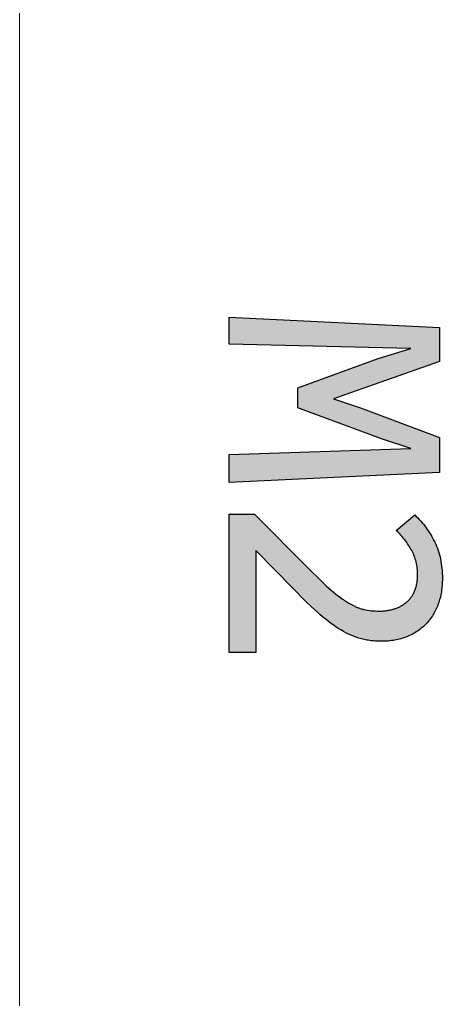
# Model space of a CAD drawing. Header units: centimetres. Extents: x 102.9 to 107.9, y 82.26 to 89.76.
# Drawn here: x 102.896 to 103.299, y 83.189 to 84.121 of the extents above; entities that cross this region are included whole.
import ezdxf

# ---------------------------------------------------------------- set-up
doc = ezdxf.new("R2010")
doc.units = ezdxf.units.CM
doc.header["$MEASUREMENT"] = 0
doc.layers.add('Layer 1', color=7, linetype='Continuous')

msp = doc.modelspace()

# ---------------------------------------------------------------- hatches: boundary and pattern name
at = {"layer": 'Layer 1', "true_color": 0x000000}
h = msp.add_hatch(color=18, dxfattribs=at)
edge = h.paths.add_edge_path()
edge.add_spline(control_points=[(103.29582, 83.72317), (103.29582, 83.72317), (103.22053, 83.75147), (103.22053, 83.75147), (103.22053, 83.75147), (103.19513, 83.75989), (103.19513, 83.75989), (103.19513, 83.75989), (103.29582, 83.79555), (103.29582, 83.79555), (103.29582, 83.79555), (103.29582, 83.82783), (103.29582, 83.82783), (103.29582, 83.82783), (103.09582, 83.83763), (103.09582, 83.83763), (103.09582, 83.83763), (103.09582, 83.81192), (103.09582, 83.81192), (103.09582, 83.81192), (103.26843, 83.80779), (103.26843, 83.80779), (103.26843, 83.80779), (103.23752, 83.79845), (103.23752, 83.79845), (103.23752, 83.79845), (103.16101, 83.7703), (103.16101, 83.7703), (103.16101, 83.7703), (103.16101, 83.75147), (103.16101, 83.75147), (103.16101, 83.75147), (103.24058, 83.72194), (103.24058, 83.72194), (103.24058, 83.72194), (103.26843, 83.71261), (103.26843, 83.71261), (103.26843, 83.71261), (103.09582, 83.70695), (103.09582, 83.70695), (103.09582, 83.70695), (103.09582, 83.68032), (103.09582, 83.68032), (103.09582, 83.68032), (103.29582, 83.68996), (103.29582, 83.68996), (103.29582, 83.68996), (103.29582, 83.72317), (103.29582, 83.72317)], knot_values=[0, 0, 0, 0, 0.0625, 0.0625, 0.0625, 0.125, 0.125, 0.125, 0.1875, 0.1875, 0.1875, 0.25, 0.25, 0.25, 0.3125, 0.3125, 0.3125, 0.375, 0.375, 0.375, 0.4375, 0.4375, 0.4375, 0.5, 0.5, 0.5, 0.5625, 0.5625, 0.5625, 0.625, 0.625, 0.625, 0.6875, 0.6875, 0.6875, 0.75, 0.75, 0.75, 0.8125, 0.8125, 0.8125, 0.875, 0.875, 0.875, 0.9375, 0.9375, 0.9375, 1, 1, 1, 1], degree=3, periodic=1)
h = msp.add_hatch(color=18, dxfattribs=at)
edge = h.paths.add_edge_path()
edge.add_spline(control_points=[(103.11969, 83.65033), (103.11969, 83.65033), (103.09582, 83.65033), (103.09582, 83.65033), (103.09582, 83.65033), (103.09582, 83.51858), (103.09582, 83.51858), (103.09582, 83.51858), (103.12122, 83.51858), (103.12122, 83.51858), (103.12122, 83.51858), (103.12122, 83.61574), (103.12122, 83.61574), (103.12122, 83.61574), (103.15657, 83.57948), (103.15657, 83.57948), (103.15657, 83.57948), (103.16847, 83.56748), (103.16847, 83.56748), (103.16847, 83.56748), (103.17404, 83.56213), (103.17404, 83.56213), (103.17404, 83.56213), (103.17937, 83.55721), (103.17937, 83.55721), (103.17937, 83.55721), (103.18196, 83.55491), (103.18196, 83.55491), (103.18196, 83.55491), (103.18453, 83.55271), (103.18453, 83.55271), (103.18453, 83.55271), (103.18708, 83.55061), (103.18708, 83.55061), (103.18708, 83.55061), (103.1896, 83.54861), (103.1896, 83.54861), (103.1896, 83.54861), (103.19211, 83.5467), (103.19211, 83.5467), (103.19211, 83.5467), (103.19459, 83.5449), (103.19459, 83.5449), (103.19459, 83.5449), (103.19705, 83.5432), (103.19705, 83.5432), (103.19705, 83.5432), (103.19949, 83.54161), (103.19949, 83.54161), (103.19949, 83.54161), (103.20192, 83.5401), (103.20192, 83.5401), (103.20192, 83.5401), (103.20436, 83.5387), (103.20436, 83.5387), (103.20436, 83.5387), (103.20679, 83.5374), (103.20679, 83.5374), (103.20679, 83.5374), (103.20923, 83.53619), (103.20923, 83.53619), (103.20923, 83.53619), (103.21167, 83.53508), (103.21167, 83.53508), (103.21167, 83.53508), (103.21411, 83.53407), (103.21411, 83.53407), (103.21411, 83.53407), (103.21533, 83.53361), (103.21533, 83.53361), (103.21533, 83.53361), (103.21656, 83.53316), (103.21656, 83.53316), (103.21656, 83.53316), (103.21778, 83.53274), (103.21778, 83.53274), (103.21778, 83.53274), (103.219, 83.53235), (103.219, 83.53235), (103.219, 83.53235), (103.22023, 83.53198), (103.22023, 83.53198), (103.22023, 83.53198), (103.22148, 83.53163), (103.22148, 83.53163), (103.22148, 83.53163), (103.22274, 83.53131), (103.22274, 83.53131), (103.22274, 83.53131), (103.22401, 83.53101), (103.22401, 83.53101), (103.22401, 83.53101), (103.22529, 83.53073), (103.22529, 83.53073), (103.22529, 83.53073), (103.22659, 83.53048), (103.22659, 83.53048), (103.22659, 83.53048), (103.2279, 83.53026), (103.2279, 83.53026), (103.2279, 83.53026), (103.22922, 83.53005), (103.22922, 83.53005), (103.22922, 83.53005), (103.23055, 83.52987), (103.23055, 83.52987), (103.23055, 83.52987), (103.2319, 83.52972), (103.2319, 83.52972), (103.2319, 83.52972), (103.23327, 83.52959), (103.23327, 83.52959), (103.23327, 83.52959), (103.23464, 83.52948), (103.23464, 83.52948), (103.23464, 83.52948), (103.23603, 83.52939), (103.23603, 83.52939), (103.23603, 83.52939), (103.23743, 83.52933), (103.23743, 83.52933), (103.23743, 83.52933), (103.24027, 83.52929), (103.24027, 83.52929), (103.24027, 83.52929), (103.24197, 83.5293), (103.24197, 83.5293), (103.24197, 83.5293), (103.24364, 83.52935), (103.24364, 83.52935), (103.24364, 83.52935), (103.24528, 83.52944), (103.24528, 83.52944), (103.24528, 83.52944), (103.24691, 83.52956), (103.24691, 83.52956), (103.24691, 83.52956), (103.24852, 83.52971), (103.24852, 83.52971), (103.24852, 83.52971), (103.2501, 83.5299), (103.2501, 83.5299), (103.2501, 83.5299), (103.25166, 83.53012), (103.25166, 83.53012), (103.25166, 83.53012), (103.2532, 83.53038), (103.2532, 83.53038), (103.2532, 83.53038), (103.25472, 83.53067), (103.25472, 83.53067), (103.25472, 83.53067), (103.25622, 83.53099), (103.25622, 83.53099), (103.25622, 83.53099), (103.2577, 83.53135), (103.2577, 83.53135), (103.2577, 83.53135), (103.25915, 83.53174), (103.25915, 83.53174), (103.25915, 83.53174), (103.26059, 83.53217), (103.26059, 83.53217), (103.26059, 83.53217), (103.262, 83.53263), (103.262, 83.53263), (103.262, 83.53263), (103.26339, 83.53312), (103.26339, 83.53312), (103.26339, 83.53312), (103.26476, 83.53365), (103.26476, 83.53365), (103.26476, 83.53365), (103.2661, 83.53421), (103.2661, 83.53421), (103.2661, 83.53421), (103.26742, 83.53479), (103.26742, 83.53479), (103.26742, 83.53479), (103.26871, 83.53541), (103.26871, 83.53541), (103.26871, 83.53541), (103.26998, 83.53605), (103.26998, 83.53605), (103.26998, 83.53605), (103.27122, 83.53672), (103.27122, 83.53672), (103.27122, 83.53672), (103.27243, 83.53742), (103.27243, 83.53742), (103.27243, 83.53742), (103.27362, 83.53815), (103.27362, 83.53815), (103.27362, 83.53815), (103.27478, 83.53891), (103.27478, 83.53891), (103.27478, 83.53891), (103.27591, 83.53969), (103.27591, 83.53969), (103.27591, 83.53969), (103.27702, 83.5405), (103.27702, 83.5405), (103.27702, 83.5405), (103.27811, 83.54134), (103.27811, 83.54134), (103.27811, 83.54134), (103.27916, 83.54221), (103.27916, 83.54221), (103.27916, 83.54221), (103.28019, 83.54311), (103.28019, 83.54311), (103.28019, 83.54311), (103.28119, 83.54403), (103.28119, 83.54403), (103.28119, 83.54403), (103.28217, 83.54499), (103.28217, 83.54499), (103.28217, 83.54499), (103.28312, 83.54597), (103.28312, 83.54597), (103.28312, 83.54597), (103.28404, 83.54697), (103.28404, 83.54697), (103.28404, 83.54697), (103.28494, 83.548), (103.28494, 83.548), (103.28494, 83.548), (103.28581, 83.54906), (103.28581, 83.54906), (103.28581, 83.54906), (103.28665, 83.55013), (103.28665, 83.55013), (103.28665, 83.55013), (103.28746, 83.55123), (103.28746, 83.55123), (103.28746, 83.55123), (103.28825, 83.55235), (103.28825, 83.55235), (103.28825, 83.55235), (103.28901, 83.5535), (103.28901, 83.5535), (103.28901, 83.5535), (103.28974, 83.55467), (103.28974, 83.55467), (103.28974, 83.55467), (103.29044, 83.55586), (103.29044, 83.55586), (103.29044, 83.55586), (103.29112, 83.55708), (103.29112, 83.55708), (103.29112, 83.55708), (103.29177, 83.55832), (103.29177, 83.55832), (103.29177, 83.55832), (103.29239, 83.55958), (103.29239, 83.55958), (103.29239, 83.55958), (103.29298, 83.56087), (103.29298, 83.56087), (103.29298, 83.56087), (103.29355, 83.56218), (103.29355, 83.56218), (103.29355, 83.56218), (103.29409, 83.56351), (103.29409, 83.56351), (103.29409, 83.56351), (103.2946, 83.56486), (103.2946, 83.56486), (103.2946, 83.56486), (103.29508, 83.56624), (103.29508, 83.56624), (103.29508, 83.56624), (103.29553, 83.56764), (103.29553, 83.56764), (103.29553, 83.56764), (103.29595, 83.56905), (103.29595, 83.56905), (103.29595, 83.56905), (103.29634, 83.57048), (103.29634, 83.57048), (103.29634, 83.57048), (103.29669, 83.57193), (103.29669, 83.57193), (103.29669, 83.57193), (103.29702, 83.5734), (103.29702, 83.5734), (103.29702, 83.5734), (103.29732, 83.57489), (103.29732, 83.57489), (103.29732, 83.57489), (103.29758, 83.5764), (103.29758, 83.5764), (103.29758, 83.5764), (103.29781, 83.57792), (103.29781, 83.57792), (103.29781, 83.57792), (103.29802, 83.57947), (103.29802, 83.57947), (103.29802, 83.57947), (103.29819, 83.58103), (103.29819, 83.58103), (103.29819, 83.58103), (103.29833, 83.58261), (103.29833, 83.58261), (103.29833, 83.58261), (103.29844, 83.58421), (103.29844, 83.58421), (103.29844, 83.58421), (103.29851, 83.58583), (103.29851, 83.58583), (103.29851, 83.58583), (103.29856, 83.58746), (103.29856, 83.58746), (103.29856, 83.58746), (103.29858, 83.58912), (103.29858, 83.58912), (103.29858, 83.58912), (103.29855, 83.59155), (103.29855, 83.59155), (103.29855, 83.59155), (103.29846, 83.59394), (103.29846, 83.59394), (103.29846, 83.59394), (103.29832, 83.59629), (103.29832, 83.59629), (103.29832, 83.59629), (103.29813, 83.59861), (103.29813, 83.59861), (103.29813, 83.59861), (103.29787, 83.60089), (103.29787, 83.60089), (103.29787, 83.60089), (103.29756, 83.60313), (103.29756, 83.60313), (103.29756, 83.60313), (103.2972, 83.60533), (103.2972, 83.60533), (103.2972, 83.60533), (103.29678, 83.6075), (103.29678, 83.6075), (103.29678, 83.6075), (103.2963, 83.60963), (103.2963, 83.60963), (103.2963, 83.60963), (103.29577, 83.61172), (103.29577, 83.61172), (103.29577, 83.61172), (103.29518, 83.61377), (103.29518, 83.61377), (103.29518, 83.61377), (103.29453, 83.61579), (103.29453, 83.61579), (103.29453, 83.61579), (103.29383, 83.61776), (103.29383, 83.61776), (103.29383, 83.61776), (103.29307, 83.6197), (103.29307, 83.6197), (103.29307, 83.6197), (103.29225, 83.62161), (103.29225, 83.62161), (103.29225, 83.62161), (103.29138, 83.62347), (103.29138, 83.62347), (103.29138, 83.62347), (103.29047, 83.6253), (103.29047, 83.6253), (103.29047, 83.6253), (103.28951, 83.62711), (103.28951, 83.62711), (103.28951, 83.62711), (103.28852, 83.62889), (103.28852, 83.62889), (103.28852, 83.62889), (103.28749, 83.63064), (103.28749, 83.63064), (103.28749, 83.63064), (103.28643, 83.63236), (103.28643, 83.63236), (103.28643, 83.63236), (103.28532, 83.63406), (103.28532, 83.63406), (103.28532, 83.63406), (103.28418, 83.63573), (103.28418, 83.63573), (103.28418, 83.63573), (103.28301, 83.63738), (103.28301, 83.63738), (103.28301, 83.63738), (103.28179, 83.639), (103.28179, 83.639), (103.28179, 83.639), (103.28054, 83.64059), (103.28054, 83.64059), (103.28054, 83.64059), (103.27925, 83.64215), (103.27925, 83.64215), (103.27925, 83.64215), (103.27793, 83.64369), (103.27793, 83.64369), (103.27793, 83.64369), (103.27656, 83.64519), (103.27656, 83.64519), (103.27656, 83.64519), (103.27517, 83.64668), (103.27517, 83.64668), (103.27517, 83.64668), (103.27373, 83.64813), (103.27373, 83.64813), (103.27373, 83.64813), (103.27226, 83.64956), (103.27226, 83.64956), (103.27226, 83.64956), (103.25466, 83.63487), (103.25466, 83.63487), (103.25466, 83.63487), (103.25577, 83.63378), (103.25577, 83.63378), (103.25577, 83.63378), (103.25686, 83.63267), (103.25686, 83.63267), (103.25686, 83.63267), (103.25793, 83.63154), (103.25793, 83.63154), (103.25793, 83.63154), (103.25896, 83.63041), (103.25896, 83.63041), (103.25896, 83.63041), (103.25997, 83.62926), (103.25997, 83.62926), (103.25997, 83.62926), (103.26096, 83.62809), (103.26096, 83.62809), (103.26096, 83.62809), (103.26191, 83.62692), (103.26191, 83.62692), (103.26191, 83.62692), (103.26284, 83.62573), (103.26284, 83.62573), (103.26284, 83.62573), (103.26375, 83.62453), (103.26375, 83.62453), (103.26375, 83.62453), (103.26463, 83.62331), (103.26463, 83.62331), (103.26463, 83.62331), (103.26548, 83.62208), (103.26548, 83.62208), (103.26548, 83.62208), (103.26631, 83.62084), (103.26631, 83.62084), (103.26631, 83.62084), (103.26711, 83.61959), (103.26711, 83.61959), (103.26711, 83.61959), (103.26788, 83.61832), (103.26788, 83.61832), (103.26788, 83.61832), (103.26863, 83.61704), (103.26863, 83.61704), (103.26863, 83.61704), (103.26935, 83.61574), (103.26935, 83.61574), (103.26935, 83.61574), (103.27003, 83.61443), (103.27003, 83.61443), (103.27003, 83.61443), (103.27068, 83.61311), (103.27068, 83.61311), (103.27068, 83.61311), (103.27127, 83.61176), (103.27127, 83.61176), (103.27127, 83.61176), (103.27183, 83.6104), (103.27183, 83.6104), (103.27183, 83.6104), (103.27233, 83.60902), (103.27233, 83.60902), (103.27233, 83.60902), (103.2728, 83.60762), (103.2728, 83.60762), (103.2728, 83.60762), (103.27322, 83.6062), (103.27322, 83.6062), (103.27322, 83.6062), (103.27359, 83.60476), (103.27359, 83.60476), (103.27359, 83.60476), (103.27393, 83.60331), (103.27393, 83.60331), (103.27393, 83.60331), (103.27421, 83.60184), (103.27421, 83.60184), (103.27421, 83.60184), (103.27446, 83.60035), (103.27446, 83.60035), (103.27446, 83.60035), (103.27466, 83.59884), (103.27466, 83.59884), (103.27466, 83.59884), (103.27481, 83.59732), (103.27481, 83.59732), (103.27481, 83.59732), (103.27492, 83.59578), (103.27492, 83.59578), (103.27492, 83.59578), (103.27499, 83.59422), (103.27499, 83.59422), (103.27499, 83.59422), (103.27501, 83.59264), (103.27501, 83.59264), (103.27501, 83.59264), (103.275, 83.5915), (103.275, 83.5915), (103.275, 83.5915), (103.27496, 83.59038), (103.27496, 83.59038), (103.27496, 83.59038), (103.27491, 83.58929), (103.27491, 83.58929), (103.27491, 83.58929), (103.27483, 83.58821), (103.27483, 83.58821), (103.27483, 83.58821), (103.27473, 83.58715), (103.27473, 83.58715), (103.27473, 83.58715), (103.2746, 83.58612), (103.2746, 83.58612), (103.2746, 83.58612), (103.27445, 83.5851), (103.27445, 83.5851), (103.27445, 83.5851), (103.27428, 83.58411), (103.27428, 83.58411), (103.27428, 83.58411), (103.27409, 83.58313), (103.27409, 83.58313), (103.27409, 83.58313), (103.27387, 83.58218), (103.27387, 83.58218), (103.27387, 83.58218), (103.27364, 83.58124), (103.27364, 83.58124), (103.27364, 83.58124), (103.27337, 83.58033), (103.27337, 83.58033), (103.27337, 83.58033), (103.27309, 83.57944), (103.27309, 83.57944), (103.27309, 83.57944), (103.27278, 83.57856), (103.27278, 83.57856), (103.27278, 83.57856), (103.27245, 83.57771), (103.27245, 83.57771), (103.27245, 83.57771), (103.2721, 83.57688), (103.2721, 83.57688), (103.2721, 83.57688), (103.27173, 83.57606), (103.27173, 83.57606), (103.27173, 83.57606), (103.27134, 83.57527), (103.27134, 83.57527), (103.27134, 83.57527), (103.27094, 83.5745), (103.27094, 83.5745), (103.27094, 83.5745), (103.27051, 83.57374), (103.27051, 83.57374), (103.27051, 83.57374), (103.27008, 83.573), (103.27008, 83.573), (103.27008, 83.573), (103.26962, 83.57229), (103.26962, 83.57229), (103.26962, 83.57229), (103.26915, 83.57159), (103.26915, 83.57159), (103.26915, 83.57159), (103.26866, 83.57091), (103.26866, 83.57091), (103.26866, 83.57091), (103.26815, 83.57025), (103.26815, 83.57025), (103.26815, 83.57025), (103.26763, 83.56961), (103.26763, 83.56961), (103.26763, 83.56961), (103.26709, 83.56899), (103.26709, 83.56899), (103.26709, 83.56899), (103.26654, 83.56838), (103.26654, 83.56838), (103.26654, 83.56838), (103.26596, 83.5678), (103.26596, 83.5678), (103.26596, 83.5678), (103.26537, 83.56724), (103.26537, 83.56724), (103.26537, 83.56724), (103.26477, 83.56669), (103.26477, 83.56669), (103.26477, 83.56669), (103.26415, 83.56617), (103.26415, 83.56617), (103.26415, 83.56617), (103.26351, 83.56566), (103.26351, 83.56566), (103.26351, 83.56566), (103.26286, 83.56517), (103.26286, 83.56517), (103.26286, 83.56517), (103.2622, 83.56469), (103.2622, 83.56469), (103.2622, 83.56469), (103.26152, 83.56423), (103.26152, 83.56423), (103.26152, 83.56423), (103.26083, 83.56379), (103.26083, 83.56379), (103.26083, 83.56379), (103.26013, 83.56337), (103.26013, 83.56337), (103.26013, 83.56337), (103.25942, 83.56296), (103.25942, 83.56296), (103.25942, 83.56296), (103.25869, 83.56257), (103.25869, 83.56257), (103.25869, 83.56257), (103.25796, 83.56219), (103.25796, 83.56219), (103.25796, 83.56219), (103.25721, 83.56184), (103.25721, 83.56184), (103.25721, 83.56184), (103.25644, 83.5615), (103.25644, 83.5615), (103.25644, 83.5615), (103.25567, 83.56117), (103.25567, 83.56117), (103.25567, 83.56117), (103.25488, 83.56087), (103.25488, 83.56087), (103.25488, 83.56087), (103.25408, 83.56058), (103.25408, 83.56058), (103.25408, 83.56058), (103.25327, 83.5603), (103.25327, 83.5603), (103.25327, 83.5603), (103.25244, 83.56004), (103.25244, 83.56004), (103.25244, 83.56004), (103.2516, 83.5598), (103.2516, 83.5598), (103.2516, 83.5598), (103.25076, 83.55958), (103.25076, 83.55958), (103.25076, 83.55958), (103.24992, 83.55937), (103.24992, 83.55937), (103.24992, 83.55937), (103.24907, 83.55917), (103.24907, 83.55917), (103.24907, 83.55917), (103.24821, 83.559), (103.24821, 83.559), (103.24821, 83.559), (103.24735, 83.55883), (103.24735, 83.55883), (103.24735, 83.55883), (103.24648, 83.55868), (103.24648, 83.55868), (103.24648, 83.55868), (103.24561, 83.55855), (103.24561, 83.55855), (103.24561, 83.55855), (103.24473, 83.55844), (103.24473, 83.55844), (103.24473, 83.55844), (103.24385, 83.55833), (103.24385, 83.55833), (103.24385, 83.55833), (103.24296, 83.55825), (103.24296, 83.55825), (103.24296, 83.55825), (103.24207, 83.55818), (103.24207, 83.55818), (103.24207, 83.55818), (103.24117, 83.55812), (103.24117, 83.55812), (103.24117, 83.55812), (103.24026, 83.55809), (103.24026, 83.55809), (103.24026, 83.55809), (103.23844, 83.55805), (103.23844, 83.55805), (103.23844, 83.55805), (103.2365, 83.55808), (103.2365, 83.55808), (103.2365, 83.55808), (103.2346, 83.55815), (103.2346, 83.55815), (103.2346, 83.55815), (103.23274, 83.55827), (103.23274, 83.55827), (103.23274, 83.55827), (103.2309, 83.55844), (103.2309, 83.55844), (103.2309, 83.55844), (103.2291, 83.55865), (103.2291, 83.55865), (103.2291, 83.55865), (103.22733, 83.55892), (103.22733, 83.55892), (103.22733, 83.55892), (103.2256, 83.55923), (103.2256, 83.55923), (103.2256, 83.55923), (103.2239, 83.55959), (103.2239, 83.55959), (103.2239, 83.55959), (103.22306, 83.55979), (103.22306, 83.55979), (103.22306, 83.55979), (103.2222, 83.56001), (103.2222, 83.56001), (103.2222, 83.56001), (103.22135, 83.56026), (103.22135, 83.56026), (103.22135, 83.56026), (103.22048, 83.56053), (103.22048, 83.56053), (103.22048, 83.56053), (103.21961, 83.56083), (103.21961, 83.56083), (103.21961, 83.56083), (103.21873, 83.56114), (103.21873, 83.56114), (103.21873, 83.56114), (103.21785, 83.56148), (103.21785, 83.56148), (103.21785, 83.56148), (103.21696, 83.56184), (103.21696, 83.56184), (103.21696, 83.56184), (103.21606, 83.56223), (103.21606, 83.56223), (103.21606, 83.56223), (103.21516, 83.56263), (103.21516, 83.56263), (103.21516, 83.56263), (103.21333, 83.56352), (103.21333, 83.56352), (103.21333, 83.56352), (103.21147, 83.56449), (103.21147, 83.56449), (103.21147, 83.56449), (103.20959, 83.56555), (103.20959, 83.56555), (103.20959, 83.56555), (103.20767, 83.56672), (103.20767, 83.56672), (103.20767, 83.56672), (103.20571, 83.56799), (103.20571, 83.56799), (103.20571, 83.56799), (103.20369, 83.56938), (103.20369, 83.56938), (103.20369, 83.56938), (103.20162, 83.57087), (103.20162, 83.57087), (103.20162, 83.57087), (103.1995, 83.57247), (103.1995, 83.57247), (103.1995, 83.57247), (103.19733, 83.57419), (103.19733, 83.57419), (103.19733, 83.57419), (103.19511, 83.57601), (103.19511, 83.57601), (103.19511, 83.57601), (103.19284, 83.57795), (103.19284, 83.57795), (103.19284, 83.57795), (103.18804, 83.58222), (103.18804, 83.58222), (103.18804, 83.58222), (103.18281, 83.58709), (103.18281, 83.58709), (103.18281, 83.58709), (103.17111, 83.59861), (103.17111, 83.59861), (103.17111, 83.59861), (103.11969, 83.65033), (103.11969, 83.65033)], knot_values=[0, 0, 0, 0, 0.003759, 0.003759, 0.003759, 0.007519, 0.007519, 0.007519, 0.011278, 0.011278, 0.011278, 0.015038, 0.015038, 0.015038, 0.018797, 0.018797, 0.018797, 0.022556, 0.022556, 0.022556, 0.026316, 0.026316, 0.026316, 0.030075, 0.030075, 0.030075, 0.033835, 0.033835, 0.033835, 0.037594, 0.037594, 0.037594, 0.041353, 0.041353, 0.041353, 0.045113, 0.045113, 0.045113, 0.048872, 0.048872, 0.048872, 0.052632, 0.052632, 0.052632, 0.056391, 0.056391, 0.056391, 0.06015, 0.06015, 0.06015, 0.06391, 0.06391, 0.06391, 0.067669, 0.067669, 0.067669, 0.071429, 0.071429, 0.071429, 0.075188, 0.075188, 0.075188, 0.078947, 0.078947, 0.078947, 0.082707, 0.082707, 0.082707, 0.086466, 0.086466, 0.086466, 0.090226, 0.090226, 0.090226, 0.093985, 0.093985, 0.093985, 0.097744, 0.097744, 0.097744, 0.101504, 0.101504, 0.101504, 0.105263, 0.105263, 0.105263, 0.109023, 0.109023, 0.109023, 0.112782, 0.112782, 0.112782, 0.116541, 0.116541, 0.116541, 0.120301, 0.120301, 0.120301, 0.12406, 0.12406, 0.12406, 0.12782, 0.12782, 0.12782, 0.131579, 0.131579, 0.131579, 0.135338, 0.135338, 0.135338, 0.139098, 0.139098, 0.139098, 0.142857, 0.142857, 0.142857, 0.146617, 0.146617, 0.146617, 0.150376, 0.150376, 0.150376, 0.154135, 0.154135, 0.154135, 0.157895, 0.157895, 0.157895, 0.161654, 0.161654, 0.161654, 0.165414, 0.165414, 0.165414, 0.169173, 0.169173, 0.169173, 0.172932, 0.172932, 0.172932, 0.176692, 0.176692, 0.176692, 0.180451, 0.180451, 0.180451, 0.184211, 0.184211, 0.184211, 0.18797, 0.18797, 0.18797, 0.191729, 0.191729, 0.191729, 0.195489, 0.195489, 0.195489, 0.199248, 0.199248, 0.199248, 0.203008, 0.203008, 0.203008, 0.206767, 0.206767, 0.206767, 0.210526, 0.210526, 0.210526, 0.214286, 0.214286, 0.214286, 0.218045, 0.218045, 0.218045, 0.221805, 0.221805, 0.221805, 0.225564, 0.225564, 0.225564, 0.229323, 0.229323, 0.229323, 0.233083, 0.233083, 0.233083, 0.236842, 0.236842, 0.236842, 0.240602, 0.240602, 0.240602, 0.244361, 0.244361, 0.244361, 0.24812, 0.24812, 0.24812, 0.25188, 0.25188, 0.25188, 0.255639, 0.255639, 0.255639, 0.259398, 0.259398, 0.259398, 0.263158, 0.263158, 0.263158, 0.266917, 0.266917, 0.266917, 0.270677, 0.270677, 0.270677, 0.274436, 0.274436, 0.274436, 0.278195, 0.278195, 0.278195, 0.281955, 0.281955, 0.281955, 0.285714, 0.285714, 0.285714, 0.289474, 0.289474, 0.289474, 0.293233, 0.293233, 0.293233, 0.296992, 0.296992, 0.296992, 0.300752, 0.300752, 0.300752, 0.304511, 0.304511, 0.304511, 0.308271, 0.308271, 0.308271, 0.31203, 0.31203, 0.31203, 0.315789, 0.315789, 0.315789, 0.319549, 0.319549, 0.319549, 0.323308, 0.323308, 0.323308, 0.327068, 0.327068, 0.327068, 0.330827, 0.330827, 0.330827, 0.334586, 0.334586, 0.334586, 0.338346, 0.338346, 0.338346, 0.342105, 0.342105, 0.342105, 0.345865, 0.345865, 0.345865, 0.349624, 0.349624, 0.349624, 0.353383, 0.353383, 0.353383, 0.357143, 0.357143, 0.357143, 0.360902, 0.360902, 0.360902, 0.364662, 0.364662, 0.364662, 0.368421, 0.368421, 0.368421, 0.37218, 0.37218, 0.37218, 0.37594, 0.37594, 0.37594, 0.379699, 0.379699, 0.379699, 0.383459, 0.383459, 0.383459, 0.387218, 0.387218, 0.387218, 0.390977, 0.390977, 0.390977, 0.394737, 0.394737, 0.394737, 0.398496, 0.398496, 0.398496, 0.402256, 0.402256, 0.402256, 0.406015, 0.406015, 0.406015, 0.409774, 0.409774, 0.409774, 0.413534, 0.413534, 0.413534, 0.417293, 0.417293, 0.417293, 0.421053, 0.421053, 0.421053, 0.424812, 0.424812, 0.424812, 0.428571, 0.428571, 0.428571, 0.432331, 0.432331, 0.432331, 0.43609, 0.43609, 0.43609, 0.43985, 0.43985, 0.43985, 0.443609, 0.443609, 0.443609, 0.447368, 0.447368, 0.447368, 0.451128, 0.451128, 0.451128, 0.454887, 0.454887, 0.454887, 0.458647, 0.458647, 0.458647, 0.462406, 0.462406, 0.462406, 0.466165, 0.466165, 0.466165, 0.469925, 0.469925, 0.469925, 0.473684, 0.473684, 0.473684, 0.477444, 0.477444, 0.477444, 0.481203, 0.481203, 0.481203, 0.484962, 0.484962, 0.484962, 0.488722, 0.488722, 0.488722, 0.492481, 0.492481, 0.492481, 0.496241, 0.496241, 0.496241, 0.5, 0.5, 0.5, 0.503759, 0.503759, 0.503759, 0.507519, 0.507519, 0.507519, 0.511278, 0.511278, 0.511278, 0.515038, 0.515038, 0.515038, 0.518797, 0.518797, 0.518797, 0.522556, 0.522556, 0.522556, 0.526316, 0.526316, 0.526316, 0.530075, 0.530075, 0.530075, 0.533835, 0.533835, 0.533835, 0.537594, 0.537594, 0.537594, 0.541353, 0.541353, 0.541353, 0.545113, 0.545113, 0.545113, 0.548872, 0.548872, 0.548872, 0.552632, 0.552632, 0.552632, 0.556391, 0.556391, 0.556391, 0.56015, 0.56015, 0.56015, 0.56391, 0.56391, 0.56391, 0.567669, 0.567669, 0.567669, 0.571429, 0.571429, 0.571429, 0.575188, 0.575188, 0.575188, 0.578947, 0.578947, 0.578947, 0.582707, 0.582707, 0.582707, 0.586466, 0.586466, 0.586466, 0.590226, 0.590226, 0.590226, 0.593985, 0.593985, 0.593985, 0.597744, 0.597744, 0.597744, 0.601504, 0.601504, 0.601504, 0.605263, 0.605263, 0.605263, 0.609023, 0.609023, 0.609023, 0.612782, 0.612782, 0.612782, 0.616541, 0.616541, 0.616541, 0.620301, 0.620301, 0.620301, 0.62406, 0.62406, 0.62406, 0.62782, 0.62782, 0.62782, 0.631579, 0.631579, 0.631579, 0.635338, 0.635338, 0.635338, 0.639098, 0.639098, 0.639098, 0.642857, 0.642857, 0.642857, 0.646617, 0.646617, 0.646617, 0.650376, 0.650376, 0.650376, 0.654135, 0.654135, 0.654135, 0.657895, 0.657895, 0.657895, 0.661654, 0.661654, 0.661654, 0.665414, 0.665414, 0.665414, 0.669173, 0.669173, 0.669173, 0.672932, 0.672932, 0.672932, 0.676692, 0.676692, 0.676692, 0.680451, 0.680451, 0.680451, 0.684211, 0.684211, 0.684211, 0.68797, 0.68797, 0.68797, 0.691729, 0.691729, 0.691729, 0.695489, 0.695489, 0.695489, 0.699248, 0.699248, 0.699248, 0.703008, 0.703008, 0.703008, 0.706767, 0.706767, 0.706767, 0.710526, 0.710526, 0.710526, 0.714286, 0.714286, 0.714286, 0.718045, 0.718045, 0.718045, 0.721805, 0.721805, 0.721805, 0.725564, 0.725564, 0.725564, 0.729323, 0.729323, 0.729323, 0.733083, 0.733083, 0.733083, 0.736842, 0.736842, 0.736842, 0.740602, 0.740602, 0.740602, 0.744361, 0.744361, 0.744361, 0.74812, 0.74812, 0.74812, 0.75188, 0.75188, 0.75188, 0.755639, 0.755639, 0.755639, 0.759398, 0.759398, 0.759398, 0.763158, 0.763158, 0.763158, 0.766917, 0.766917, 0.766917, 0.770677, 0.770677, 0.770677, 0.774436, 0.774436, 0.774436, 0.778195, 0.778195, 0.778195, 0.781955, 0.781955, 0.781955, 0.785714, 0.785714, 0.785714, 0.789474, 0.789474, 0.789474, 0.793233, 0.793233, 0.793233, 0.796992, 0.796992, 0.796992, 0.800752, 0.800752, 0.800752, 0.804511, 0.804511, 0.804511, 0.808271, 0.808271, 0.808271, 0.81203, 0.81203, 0.81203, 0.815789, 0.815789, 0.815789, 0.819549, 0.819549, 0.819549, 0.823308, 0.823308, 0.823308, 0.827068, 0.827068, 0.827068, 0.830827, 0.830827, 0.830827, 0.834586, 0.834586, 0.834586, 0.838346, 0.838346, 0.838346, 0.842105, 0.842105, 0.842105, 0.845865, 0.845865, 0.845865, 0.849624, 0.849624, 0.849624, 0.853383, 0.853383, 0.853383, 0.857143, 0.857143, 0.857143, 0.860902, 0.860902, 0.860902, 0.864662, 0.864662, 0.864662, 0.868421, 0.868421, 0.868421, 0.87218, 0.87218, 0.87218, 0.87594, 0.87594, 0.87594, 0.879699, 0.879699, 0.879699, 0.883459, 0.883459, 0.883459, 0.887218, 0.887218, 0.887218, 0.890977, 0.890977, 0.890977, 0.894737, 0.894737, 0.894737, 0.898496, 0.898496, 0.898496, 0.902256, 0.902256, 0.902256, 0.906015, 0.906015, 0.906015, 0.909774, 0.909774, 0.909774, 0.913534, 0.913534, 0.913534, 0.917293, 0.917293, 0.917293, 0.921053, 0.921053, 0.921053, 0.924812, 0.924812, 0.924812, 0.928571, 0.928571, 0.928571, 0.932331, 0.932331, 0.932331, 0.93609, 0.93609, 0.93609, 0.93985, 0.93985, 0.93985, 0.943609, 0.943609, 0.943609, 0.947368, 0.947368, 0.947368, 0.951128, 0.951128, 0.951128, 0.954887, 0.954887, 0.954887, 0.958647, 0.958647, 0.958647, 0.962406, 0.962406, 0.962406, 0.966165, 0.966165, 0.966165, 0.969925, 0.969925, 0.969925, 0.973684, 0.973684, 0.973684, 0.977444, 0.977444, 0.977444, 0.981203, 0.981203, 0.981203, 0.984962, 0.984962, 0.984962, 0.988722, 0.988722, 0.988722, 0.992481, 0.992481, 0.992481, 0.996241, 0.996241, 0.996241, 1, 1, 1, 1], degree=3, periodic=1)

# ---------------------------------------------------------------- linework, layer by layer
at = {"layer": 'Layer 1', "color": 5, "lineweight": 9}
msp.add_open_spline([(102.89634, 89.75634), (102.89634, 89.75634), (102.89634, 82.25634), (102.89634, 82.25634)], degree=3, dxfattribs=at)
at = {"layer": 'Layer 1'}
for points, knots in [([(103.29582, 83.72317), (103.29582, 83.72317), (103.22053, 83.75147), (103.22053, 83.75147), (103.22053, 83.75147), (103.19513, 83.75989), (103.19513, 83.75989), (103.19513, 83.75989), (103.29582, 83.79555), (103.29582, 83.79555), (103.29582, 83.79555), (103.29582, 83.82783), (103.29582, 83.82783), (103.29582, 83.82783), (103.09582, 83.83763), (103.09582, 83.83763), (103.09582, 83.83763), (103.09582, 83.81192), (103.09582, 83.81192), (103.09582, 83.81192), (103.26843, 83.80779), (103.26843, 83.80779), (103.26843, 83.80779), (103.23752, 83.79845), (103.23752, 83.79845), (103.23752, 83.79845), (103.16101, 83.7703), (103.16101, 83.7703), (103.16101, 83.7703), (103.16101, 83.75147), (103.16101, 83.75147), (103.16101, 83.75147), (103.24058, 83.72194), (103.24058, 83.72194), (103.24058, 83.72194), (103.26843, 83.71261), (103.26843, 83.71261), (103.26843, 83.71261), (103.09582, 83.70695), (103.09582, 83.70695), (103.09582, 83.70695), (103.09582, 83.68032), (103.09582, 83.68032), (103.09582, 83.68032), (103.29582, 83.68996), (103.29582, 83.68996), (103.29582, 83.68996), (103.29582, 83.72317), (103.29582, 83.72317)], [0, 0, 0, 0, 0.0625, 0.0625, 0.0625, 0.125, 0.125, 0.125, 0.1875, 0.1875, 0.1875, 0.25, 0.25, 0.25, 0.3125, 0.3125, 0.3125, 0.375, 0.375, 0.375, 0.4375, 0.4375, 0.4375, 0.5, 0.5, 0.5, 0.5625, 0.5625, 0.5625, 0.625, 0.625, 0.625, 0.6875, 0.6875, 0.6875, 0.75, 0.75, 0.75, 0.8125, 0.8125, 0.8125, 0.875, 0.875, 0.875, 0.9375, 0.9375, 0.9375, 1, 1, 1, 1]), ([(103.11969, 83.65033), (103.11969, 83.65033), (103.09582, 83.65033), (103.09582, 83.65033), (103.09582, 83.65033), (103.09582, 83.51858), (103.09582, 83.51858), (103.09582, 83.51858), (103.12122, 83.51858), (103.12122, 83.51858), (103.12122, 83.51858), (103.12122, 83.61574), (103.12122, 83.61574), (103.12122, 83.61574), (103.15657, 83.57948), (103.15657, 83.57948), (103.15657, 83.57948), (103.16847, 83.56748), (103.16847, 83.56748), (103.16847, 83.56748), (103.17404, 83.56213), (103.17404, 83.56213), (103.17404, 83.56213), (103.17937, 83.55721), (103.17937, 83.55721), (103.17937, 83.55721), (103.18196, 83.55491), (103.18196, 83.55491), (103.18196, 83.55491), (103.18453, 83.55271), (103.18453, 83.55271), (103.18453, 83.55271), (103.18708, 83.55061), (103.18708, 83.55061), (103.18708, 83.55061), (103.1896, 83.54861), (103.1896, 83.54861), (103.1896, 83.54861), (103.19211, 83.5467), (103.19211, 83.5467), (103.19211, 83.5467), (103.19459, 83.5449), (103.19459, 83.5449), (103.19459, 83.5449), (103.19705, 83.5432), (103.19705, 83.5432), (103.19705, 83.5432), (103.19949, 83.54161), (103.19949, 83.54161), (103.19949, 83.54161), (103.20192, 83.5401), (103.20192, 83.5401), (103.20192, 83.5401), (103.20436, 83.5387), (103.20436, 83.5387), (103.20436, 83.5387), (103.20679, 83.5374), (103.20679, 83.5374), (103.20679, 83.5374), (103.20923, 83.53619), (103.20923, 83.53619), (103.20923, 83.53619), (103.21167, 83.53508), (103.21167, 83.53508), (103.21167, 83.53508), (103.21411, 83.53407), (103.21411, 83.53407), (103.21411, 83.53407), (103.21533, 83.53361), (103.21533, 83.53361), (103.21533, 83.53361), (103.21656, 83.53316), (103.21656, 83.53316), (103.21656, 83.53316), (103.21778, 83.53274), (103.21778, 83.53274), (103.21778, 83.53274), (103.219, 83.53235), (103.219, 83.53235), (103.219, 83.53235), (103.22023, 83.53198), (103.22023, 83.53198), (103.22023, 83.53198), (103.22148, 83.53163), (103.22148, 83.53163), (103.22148, 83.53163), (103.22274, 83.53131), (103.22274, 83.53131), (103.22274, 83.53131), (103.22401, 83.53101), (103.22401, 83.53101), (103.22401, 83.53101), (103.22529, 83.53073), (103.22529, 83.53073), (103.22529, 83.53073), (103.22659, 83.53048), (103.22659, 83.53048), (103.22659, 83.53048), (103.2279, 83.53026), (103.2279, 83.53026), (103.2279, 83.53026), (103.22922, 83.53005), (103.22922, 83.53005), (103.22922, 83.53005), (103.23055, 83.52987), (103.23055, 83.52987), (103.23055, 83.52987), (103.2319, 83.52972), (103.2319, 83.52972), (103.2319, 83.52972), (103.23327, 83.52959), (103.23327, 83.52959), (103.23327, 83.52959), (103.23464, 83.52948), (103.23464, 83.52948), (103.23464, 83.52948), (103.23603, 83.52939), (103.23603, 83.52939), (103.23603, 83.52939), (103.23743, 83.52933), (103.23743, 83.52933), (103.23743, 83.52933), (103.24027, 83.52929), (103.24027, 83.52929), (103.24027, 83.52929), (103.24197, 83.5293), (103.24197, 83.5293), (103.24197, 83.5293), (103.24364, 83.52935), (103.24364, 83.52935), (103.24364, 83.52935), (103.24528, 83.52944), (103.24528, 83.52944), (103.24528, 83.52944), (103.24691, 83.52956), (103.24691, 83.52956), (103.24691, 83.52956), (103.24852, 83.52971), (103.24852, 83.52971), (103.24852, 83.52971), (103.2501, 83.5299), (103.2501, 83.5299), (103.2501, 83.5299), (103.25166, 83.53012), (103.25166, 83.53012), (103.25166, 83.53012), (103.2532, 83.53038), (103.2532, 83.53038), (103.2532, 83.53038), (103.25472, 83.53067), (103.25472, 83.53067), (103.25472, 83.53067), (103.25622, 83.53099), (103.25622, 83.53099), (103.25622, 83.53099), (103.2577, 83.53135), (103.2577, 83.53135), (103.2577, 83.53135), (103.25915, 83.53174), (103.25915, 83.53174), (103.25915, 83.53174), (103.26059, 83.53217), (103.26059, 83.53217), (103.26059, 83.53217), (103.262, 83.53263), (103.262, 83.53263), (103.262, 83.53263), (103.26339, 83.53312), (103.26339, 83.53312), (103.26339, 83.53312), (103.26476, 83.53365), (103.26476, 83.53365), (103.26476, 83.53365), (103.2661, 83.53421), (103.2661, 83.53421), (103.2661, 83.53421), (103.26742, 83.53479), (103.26742, 83.53479), (103.26742, 83.53479), (103.26871, 83.53541), (103.26871, 83.53541), (103.26871, 83.53541), (103.26998, 83.53605), (103.26998, 83.53605), (103.26998, 83.53605), (103.27122, 83.53672), (103.27122, 83.53672), (103.27122, 83.53672), (103.27243, 83.53742), (103.27243, 83.53742), (103.27243, 83.53742), (103.27362, 83.53815), (103.27362, 83.53815), (103.27362, 83.53815), (103.27478, 83.53891), (103.27478, 83.53891), (103.27478, 83.53891), (103.27591, 83.53969), (103.27591, 83.53969), (103.27591, 83.53969), (103.27702, 83.5405), (103.27702, 83.5405), (103.27702, 83.5405), (103.27811, 83.54134), (103.27811, 83.54134), (103.27811, 83.54134), (103.27916, 83.54221), (103.27916, 83.54221), (103.27916, 83.54221), (103.28019, 83.54311), (103.28019, 83.54311), (103.28019, 83.54311), (103.28119, 83.54403), (103.28119, 83.54403), (103.28119, 83.54403), (103.28217, 83.54499), (103.28217, 83.54499), (103.28217, 83.54499), (103.28312, 83.54597), (103.28312, 83.54597), (103.28312, 83.54597), (103.28404, 83.54697), (103.28404, 83.54697), (103.28404, 83.54697), (103.28494, 83.548), (103.28494, 83.548), (103.28494, 83.548), (103.28581, 83.54906), (103.28581, 83.54906), (103.28581, 83.54906), (103.28665, 83.55013), (103.28665, 83.55013), (103.28665, 83.55013), (103.28746, 83.55123), (103.28746, 83.55123), (103.28746, 83.55123), (103.28825, 83.55235), (103.28825, 83.55235), (103.28825, 83.55235), (103.28901, 83.5535), (103.28901, 83.5535), (103.28901, 83.5535), (103.28974, 83.55467), (103.28974, 83.55467), (103.28974, 83.55467), (103.29044, 83.55586), (103.29044, 83.55586), (103.29044, 83.55586), (103.29112, 83.55708), (103.29112, 83.55708), (103.29112, 83.55708), (103.29177, 83.55832), (103.29177, 83.55832), (103.29177, 83.55832), (103.29239, 83.55958), (103.29239, 83.55958), (103.29239, 83.55958), (103.29298, 83.56087), (103.29298, 83.56087), (103.29298, 83.56087), (103.29355, 83.56218), (103.29355, 83.56218), (103.29355, 83.56218), (103.29409, 83.56351), (103.29409, 83.56351), (103.29409, 83.56351), (103.2946, 83.56486), (103.2946, 83.56486), (103.2946, 83.56486), (103.29508, 83.56624), (103.29508, 83.56624), (103.29508, 83.56624), (103.29553, 83.56764), (103.29553, 83.56764), (103.29553, 83.56764), (103.29595, 83.56905), (103.29595, 83.56905), (103.29595, 83.56905), (103.29634, 83.57048), (103.29634, 83.57048), (103.29634, 83.57048), (103.29669, 83.57193), (103.29669, 83.57193), (103.29669, 83.57193), (103.29702, 83.5734), (103.29702, 83.5734), (103.29702, 83.5734), (103.29732, 83.57489), (103.29732, 83.57489), (103.29732, 83.57489), (103.29758, 83.5764), (103.29758, 83.5764), (103.29758, 83.5764), (103.29781, 83.57792), (103.29781, 83.57792), (103.29781, 83.57792), (103.29802, 83.57947), (103.29802, 83.57947), (103.29802, 83.57947), (103.29819, 83.58103), (103.29819, 83.58103), (103.29819, 83.58103), (103.29833, 83.58261), (103.29833, 83.58261), (103.29833, 83.58261), (103.29844, 83.58421), (103.29844, 83.58421), (103.29844, 83.58421), (103.29851, 83.58583), (103.29851, 83.58583), (103.29851, 83.58583), (103.29856, 83.58746), (103.29856, 83.58746), (103.29856, 83.58746), (103.29858, 83.58912), (103.29858, 83.58912), (103.29858, 83.58912), (103.29855, 83.59155), (103.29855, 83.59155), (103.29855, 83.59155), (103.29846, 83.59394), (103.29846, 83.59394), (103.29846, 83.59394), (103.29832, 83.59629), (103.29832, 83.59629), (103.29832, 83.59629), (103.29813, 83.59861), (103.29813, 83.59861), (103.29813, 83.59861), (103.29787, 83.60089), (103.29787, 83.60089), (103.29787, 83.60089), (103.29756, 83.60313), (103.29756, 83.60313), (103.29756, 83.60313), (103.2972, 83.60533), (103.2972, 83.60533), (103.2972, 83.60533), (103.29678, 83.6075), (103.29678, 83.6075), (103.29678, 83.6075), (103.2963, 83.60963), (103.2963, 83.60963), (103.2963, 83.60963), (103.29577, 83.61172), (103.29577, 83.61172), (103.29577, 83.61172), (103.29518, 83.61377), (103.29518, 83.61377), (103.29518, 83.61377), (103.29453, 83.61579), (103.29453, 83.61579), (103.29453, 83.61579), (103.29383, 83.61776), (103.29383, 83.61776), (103.29383, 83.61776), (103.29307, 83.6197), (103.29307, 83.6197), (103.29307, 83.6197), (103.29225, 83.62161), (103.29225, 83.62161), (103.29225, 83.62161), (103.29138, 83.62347), (103.29138, 83.62347), (103.29138, 83.62347), (103.29047, 83.6253), (103.29047, 83.6253), (103.29047, 83.6253), (103.28951, 83.62711), (103.28951, 83.62711), (103.28951, 83.62711), (103.28852, 83.62889), (103.28852, 83.62889), (103.28852, 83.62889), (103.28749, 83.63064), (103.28749, 83.63064), (103.28749, 83.63064), (103.28643, 83.63236), (103.28643, 83.63236), (103.28643, 83.63236), (103.28532, 83.63406), (103.28532, 83.63406), (103.28532, 83.63406), (103.28418, 83.63573), (103.28418, 83.63573), (103.28418, 83.63573), (103.28301, 83.63738), (103.28301, 83.63738), (103.28301, 83.63738), (103.28179, 83.639), (103.28179, 83.639), (103.28179, 83.639), (103.28054, 83.64059), (103.28054, 83.64059), (103.28054, 83.64059), (103.27925, 83.64215), (103.27925, 83.64215), (103.27925, 83.64215), (103.27793, 83.64369), (103.27793, 83.64369), (103.27793, 83.64369), (103.27656, 83.64519), (103.27656, 83.64519), (103.27656, 83.64519), (103.27517, 83.64668), (103.27517, 83.64668), (103.27517, 83.64668), (103.27373, 83.64813), (103.27373, 83.64813), (103.27373, 83.64813), (103.27226, 83.64956), (103.27226, 83.64956), (103.27226, 83.64956), (103.25466, 83.63487), (103.25466, 83.63487), (103.25466, 83.63487), (103.25577, 83.63378), (103.25577, 83.63378), (103.25577, 83.63378), (103.25686, 83.63267), (103.25686, 83.63267), (103.25686, 83.63267), (103.25793, 83.63154), (103.25793, 83.63154), (103.25793, 83.63154), (103.25896, 83.63041), (103.25896, 83.63041), (103.25896, 83.63041), (103.25997, 83.62926), (103.25997, 83.62926), (103.25997, 83.62926), (103.26096, 83.62809), (103.26096, 83.62809), (103.26096, 83.62809), (103.26191, 83.62692), (103.26191, 83.62692), (103.26191, 83.62692), (103.26284, 83.62573), (103.26284, 83.62573), (103.26284, 83.62573), (103.26375, 83.62453), (103.26375, 83.62453), (103.26375, 83.62453), (103.26463, 83.62331), (103.26463, 83.62331), (103.26463, 83.62331), (103.26548, 83.62208), (103.26548, 83.62208), (103.26548, 83.62208), (103.26631, 83.62084), (103.26631, 83.62084), (103.26631, 83.62084), (103.26711, 83.61959), (103.26711, 83.61959), (103.26711, 83.61959), (103.26788, 83.61832), (103.26788, 83.61832), (103.26788, 83.61832), (103.26863, 83.61704), (103.26863, 83.61704), (103.26863, 83.61704), (103.26935, 83.61574), (103.26935, 83.61574), (103.26935, 83.61574), (103.27003, 83.61443), (103.27003, 83.61443), (103.27003, 83.61443), (103.27068, 83.61311), (103.27068, 83.61311), (103.27068, 83.61311), (103.27127, 83.61176), (103.27127, 83.61176), (103.27127, 83.61176), (103.27183, 83.6104), (103.27183, 83.6104), (103.27183, 83.6104), (103.27233, 83.60902), (103.27233, 83.60902), (103.27233, 83.60902), (103.2728, 83.60762), (103.2728, 83.60762), (103.2728, 83.60762), (103.27322, 83.6062), (103.27322, 83.6062), (103.27322, 83.6062), (103.27359, 83.60476), (103.27359, 83.60476), (103.27359, 83.60476), (103.27393, 83.60331), (103.27393, 83.60331), (103.27393, 83.60331), (103.27421, 83.60184), (103.27421, 83.60184), (103.27421, 83.60184), (103.27446, 83.60035), (103.27446, 83.60035), (103.27446, 83.60035), (103.27466, 83.59884), (103.27466, 83.59884), (103.27466, 83.59884), (103.27481, 83.59732), (103.27481, 83.59732), (103.27481, 83.59732), (103.27492, 83.59578), (103.27492, 83.59578), (103.27492, 83.59578), (103.27499, 83.59422), (103.27499, 83.59422), (103.27499, 83.59422), (103.27501, 83.59264), (103.27501, 83.59264), (103.27501, 83.59264), (103.275, 83.5915), (103.275, 83.5915), (103.275, 83.5915), (103.27496, 83.59038), (103.27496, 83.59038), (103.27496, 83.59038), (103.27491, 83.58929), (103.27491, 83.58929), (103.27491, 83.58929), (103.27483, 83.58821), (103.27483, 83.58821), (103.27483, 83.58821), (103.27473, 83.58715), (103.27473, 83.58715), (103.27473, 83.58715), (103.2746, 83.58612), (103.2746, 83.58612), (103.2746, 83.58612), (103.27445, 83.5851), (103.27445, 83.5851), (103.27445, 83.5851), (103.27428, 83.58411), (103.27428, 83.58411), (103.27428, 83.58411), (103.27409, 83.58313), (103.27409, 83.58313), (103.27409, 83.58313), (103.27387, 83.58218), (103.27387, 83.58218), (103.27387, 83.58218), (103.27364, 83.58124), (103.27364, 83.58124), (103.27364, 83.58124), (103.27337, 83.58033), (103.27337, 83.58033), (103.27337, 83.58033), (103.27309, 83.57944), (103.27309, 83.57944), (103.27309, 83.57944), (103.27278, 83.57856), (103.27278, 83.57856), (103.27278, 83.57856), (103.27245, 83.57771), (103.27245, 83.57771), (103.27245, 83.57771), (103.2721, 83.57688), (103.2721, 83.57688), (103.2721, 83.57688), (103.27173, 83.57606), (103.27173, 83.57606), (103.27173, 83.57606), (103.27134, 83.57527), (103.27134, 83.57527), (103.27134, 83.57527), (103.27094, 83.5745), (103.27094, 83.5745), (103.27094, 83.5745), (103.27051, 83.57374), (103.27051, 83.57374), (103.27051, 83.57374), (103.27008, 83.573), (103.27008, 83.573), (103.27008, 83.573), (103.26962, 83.57229), (103.26962, 83.57229), (103.26962, 83.57229), (103.26915, 83.57159), (103.26915, 83.57159), (103.26915, 83.57159), (103.26866, 83.57091), (103.26866, 83.57091), (103.26866, 83.57091), (103.26815, 83.57025), (103.26815, 83.57025), (103.26815, 83.57025), (103.26763, 83.56961), (103.26763, 83.56961), (103.26763, 83.56961), (103.26709, 83.56899), (103.26709, 83.56899), (103.26709, 83.56899), (103.26654, 83.56838), (103.26654, 83.56838), (103.26654, 83.56838), (103.26596, 83.5678), (103.26596, 83.5678), (103.26596, 83.5678), (103.26537, 83.56724), (103.26537, 83.56724), (103.26537, 83.56724), (103.26477, 83.56669), (103.26477, 83.56669), (103.26477, 83.56669), (103.26415, 83.56617), (103.26415, 83.56617), (103.26415, 83.56617), (103.26351, 83.56566), (103.26351, 83.56566), (103.26351, 83.56566), (103.26286, 83.56517), (103.26286, 83.56517), (103.26286, 83.56517), (103.2622, 83.56469), (103.2622, 83.56469), (103.2622, 83.56469), (103.26152, 83.56423), (103.26152, 83.56423), (103.26152, 83.56423), (103.26083, 83.56379), (103.26083, 83.56379), (103.26083, 83.56379), (103.26013, 83.56337), (103.26013, 83.56337), (103.26013, 83.56337), (103.25942, 83.56296), (103.25942, 83.56296), (103.25942, 83.56296), (103.25869, 83.56257), (103.25869, 83.56257), (103.25869, 83.56257), (103.25796, 83.56219), (103.25796, 83.56219), (103.25796, 83.56219), (103.25721, 83.56184), (103.25721, 83.56184), (103.25721, 83.56184), (103.25644, 83.5615), (103.25644, 83.5615), (103.25644, 83.5615), (103.25567, 83.56117), (103.25567, 83.56117), (103.25567, 83.56117), (103.25488, 83.56087), (103.25488, 83.56087), (103.25488, 83.56087), (103.25408, 83.56058), (103.25408, 83.56058), (103.25408, 83.56058), (103.25327, 83.5603), (103.25327, 83.5603), (103.25327, 83.5603), (103.25244, 83.56004), (103.25244, 83.56004), (103.25244, 83.56004), (103.2516, 83.5598), (103.2516, 83.5598), (103.2516, 83.5598), (103.25076, 83.55958), (103.25076, 83.55958), (103.25076, 83.55958), (103.24992, 83.55937), (103.24992, 83.55937), (103.24992, 83.55937), (103.24907, 83.55917), (103.24907, 83.55917), (103.24907, 83.55917), (103.24821, 83.559), (103.24821, 83.559), (103.24821, 83.559), (103.24735, 83.55883), (103.24735, 83.55883), (103.24735, 83.55883), (103.24648, 83.55868), (103.24648, 83.55868), (103.24648, 83.55868), (103.24561, 83.55855), (103.24561, 83.55855), (103.24561, 83.55855), (103.24473, 83.55844), (103.24473, 83.55844), (103.24473, 83.55844), (103.24385, 83.55833), (103.24385, 83.55833), (103.24385, 83.55833), (103.24296, 83.55825), (103.24296, 83.55825), (103.24296, 83.55825), (103.24207, 83.55818), (103.24207, 83.55818), (103.24207, 83.55818), (103.24117, 83.55812), (103.24117, 83.55812), (103.24117, 83.55812), (103.24026, 83.55809), (103.24026, 83.55809), (103.24026, 83.55809), (103.23844, 83.55805), (103.23844, 83.55805), (103.23844, 83.55805), (103.2365, 83.55808), (103.2365, 83.55808), (103.2365, 83.55808), (103.2346, 83.55815), (103.2346, 83.55815), (103.2346, 83.55815), (103.23274, 83.55827), (103.23274, 83.55827), (103.23274, 83.55827), (103.2309, 83.55844), (103.2309, 83.55844), (103.2309, 83.55844), (103.2291, 83.55865), (103.2291, 83.55865), (103.2291, 83.55865), (103.22733, 83.55892), (103.22733, 83.55892), (103.22733, 83.55892), (103.2256, 83.55923), (103.2256, 83.55923), (103.2256, 83.55923), (103.2239, 83.55959), (103.2239, 83.55959), (103.2239, 83.55959), (103.22306, 83.55979), (103.22306, 83.55979), (103.22306, 83.55979), (103.2222, 83.56001), (103.2222, 83.56001), (103.2222, 83.56001), (103.22135, 83.56026), (103.22135, 83.56026), (103.22135, 83.56026), (103.22048, 83.56053), (103.22048, 83.56053), (103.22048, 83.56053), (103.21961, 83.56083), (103.21961, 83.56083), (103.21961, 83.56083), (103.21873, 83.56114), (103.21873, 83.56114), (103.21873, 83.56114), (103.21785, 83.56148), (103.21785, 83.56148), (103.21785, 83.56148), (103.21696, 83.56184), (103.21696, 83.56184), (103.21696, 83.56184), (103.21606, 83.56223), (103.21606, 83.56223), (103.21606, 83.56223), (103.21516, 83.56263), (103.21516, 83.56263), (103.21516, 83.56263), (103.21333, 83.56352), (103.21333, 83.56352), (103.21333, 83.56352), (103.21147, 83.56449), (103.21147, 83.56449), (103.21147, 83.56449), (103.20959, 83.56555), (103.20959, 83.56555), (103.20959, 83.56555), (103.20767, 83.56672), (103.20767, 83.56672), (103.20767, 83.56672), (103.20571, 83.56799), (103.20571, 83.56799), (103.20571, 83.56799), (103.20369, 83.56938), (103.20369, 83.56938), (103.20369, 83.56938), (103.20162, 83.57087), (103.20162, 83.57087), (103.20162, 83.57087), (103.1995, 83.57247), (103.1995, 83.57247), (103.1995, 83.57247), (103.19733, 83.57419), (103.19733, 83.57419), (103.19733, 83.57419), (103.19511, 83.57601), (103.19511, 83.57601), (103.19511, 83.57601), (103.19284, 83.57795), (103.19284, 83.57795), (103.19284, 83.57795), (103.18804, 83.58222), (103.18804, 83.58222), (103.18804, 83.58222), (103.18281, 83.58709), (103.18281, 83.58709), (103.18281, 83.58709), (103.17111, 83.59861), (103.17111, 83.59861), (103.17111, 83.59861), (103.11969, 83.65033), (103.11969, 83.65033)], [0, 0, 0, 0, 0.003759, 0.003759, 0.003759, 0.007519, 0.007519, 0.007519, 0.011278, 0.011278, 0.011278, 0.015038, 0.015038, 0.015038, 0.018797, 0.018797, 0.018797, 0.022556, 0.022556, 0.022556, 0.026316, 0.026316, 0.026316, 0.030075, 0.030075, 0.030075, 0.033835, 0.033835, 0.033835, 0.037594, 0.037594, 0.037594, 0.041353, 0.041353, 0.041353, 0.045113, 0.045113, 0.045113, 0.048872, 0.048872, 0.048872, 0.052632, 0.052632, 0.052632, 0.056391, 0.056391, 0.056391, 0.06015, 0.06015, 0.06015, 0.06391, 0.06391, 0.06391, 0.067669, 0.067669, 0.067669, 0.071429, 0.071429, 0.071429, 0.075188, 0.075188, 0.075188, 0.078947, 0.078947, 0.078947, 0.082707, 0.082707, 0.082707, 0.086466, 0.086466, 0.086466, 0.090226, 0.090226, 0.090226, 0.093985, 0.093985, 0.093985, 0.097744, 0.097744, 0.097744, 0.101504, 0.101504, 0.101504, 0.105263, 0.105263, 0.105263, 0.109023, 0.109023, 0.109023, 0.112782, 0.112782, 0.112782, 0.116541, 0.116541, 0.116541, 0.120301, 0.120301, 0.120301, 0.12406, 0.12406, 0.12406, 0.12782, 0.12782, 0.12782, 0.131579, 0.131579, 0.131579, 0.135338, 0.135338, 0.135338, 0.139098, 0.139098, 0.139098, 0.142857, 0.142857, 0.142857, 0.146617, 0.146617, 0.146617, 0.150376, 0.150376, 0.150376, 0.154135, 0.154135, 0.154135, 0.157895, 0.157895, 0.157895, 0.161654, 0.161654, 0.161654, 0.165414, 0.165414, 0.165414, 0.169173, 0.169173, 0.169173, 0.172932, 0.172932, 0.172932, 0.176692, 0.176692, 0.176692, 0.180451, 0.180451, 0.180451, 0.184211, 0.184211, 0.184211, 0.18797, 0.18797, 0.18797, 0.191729, 0.191729, 0.191729, 0.195489, 0.195489, 0.195489, 0.199248, 0.199248, 0.199248, 0.203008, 0.203008, 0.203008, 0.206767, 0.206767, 0.206767, 0.210526, 0.210526, 0.210526, 0.214286, 0.214286, 0.214286, 0.218045, 0.218045, 0.218045, 0.221805, 0.221805, 0.221805, 0.225564, 0.225564, 0.225564, 0.229323, 0.229323, 0.229323, 0.233083, 0.233083, 0.233083, 0.236842, 0.236842, 0.236842, 0.240602, 0.240602, 0.240602, 0.244361, 0.244361, 0.244361, 0.24812, 0.24812, 0.24812, 0.25188, 0.25188, 0.25188, 0.255639, 0.255639, 0.255639, 0.259398, 0.259398, 0.259398, 0.263158, 0.263158, 0.263158, 0.266917, 0.266917, 0.266917, 0.270677, 0.270677, 0.270677, 0.274436, 0.274436, 0.274436, 0.278195, 0.278195, 0.278195, 0.281955, 0.281955, 0.281955, 0.285714, 0.285714, 0.285714, 0.289474, 0.289474, 0.289474, 0.293233, 0.293233, 0.293233, 0.296992, 0.296992, 0.296992, 0.300752, 0.300752, 0.300752, 0.304511, 0.304511, 0.304511, 0.308271, 0.308271, 0.308271, 0.31203, 0.31203, 0.31203, 0.315789, 0.315789, 0.315789, 0.319549, 0.319549, 0.319549, 0.323308, 0.323308, 0.323308, 0.327068, 0.327068, 0.327068, 0.330827, 0.330827, 0.330827, 0.334586, 0.334586, 0.334586, 0.338346, 0.338346, 0.338346, 0.342105, 0.342105, 0.342105, 0.345865, 0.345865, 0.345865, 0.349624, 0.349624, 0.349624, 0.353383, 0.353383, 0.353383, 0.357143, 0.357143, 0.357143, 0.360902, 0.360902, 0.360902, 0.364662, 0.364662, 0.364662, 0.368421, 0.368421, 0.368421, 0.37218, 0.37218, 0.37218, 0.37594, 0.37594, 0.37594, 0.379699, 0.379699, 0.379699, 0.383459, 0.383459, 0.383459, 0.387218, 0.387218, 0.387218, 0.390977, 0.390977, 0.390977, 0.394737, 0.394737, 0.394737, 0.398496, 0.398496, 0.398496, 0.402256, 0.402256, 0.402256, 0.406015, 0.406015, 0.406015, 0.409774, 0.409774, 0.409774, 0.413534, 0.413534, 0.413534, 0.417293, 0.417293, 0.417293, 0.421053, 0.421053, 0.421053, 0.424812, 0.424812, 0.424812, 0.428571, 0.428571, 0.428571, 0.432331, 0.432331, 0.432331, 0.43609, 0.43609, 0.43609, 0.43985, 0.43985, 0.43985, 0.443609, 0.443609, 0.443609, 0.447368, 0.447368, 0.447368, 0.451128, 0.451128, 0.451128, 0.454887, 0.454887, 0.454887, 0.458647, 0.458647, 0.458647, 0.462406, 0.462406, 0.462406, 0.466165, 0.466165, 0.466165, 0.469925, 0.469925, 0.469925, 0.473684, 0.473684, 0.473684, 0.477444, 0.477444, 0.477444, 0.481203, 0.481203, 0.481203, 0.484962, 0.484962, 0.484962, 0.488722, 0.488722, 0.488722, 0.492481, 0.492481, 0.492481, 0.496241, 0.496241, 0.496241, 0.5, 0.5, 0.5, 0.503759, 0.503759, 0.503759, 0.507519, 0.507519, 0.507519, 0.511278, 0.511278, 0.511278, 0.515038, 0.515038, 0.515038, 0.518797, 0.518797, 0.518797, 0.522556, 0.522556, 0.522556, 0.526316, 0.526316, 0.526316, 0.530075, 0.530075, 0.530075, 0.533835, 0.533835, 0.533835, 0.537594, 0.537594, 0.537594, 0.541353, 0.541353, 0.541353, 0.545113, 0.545113, 0.545113, 0.548872, 0.548872, 0.548872, 0.552632, 0.552632, 0.552632, 0.556391, 0.556391, 0.556391, 0.56015, 0.56015, 0.56015, 0.56391, 0.56391, 0.56391, 0.567669, 0.567669, 0.567669, 0.571429, 0.571429, 0.571429, 0.575188, 0.575188, 0.575188, 0.578947, 0.578947, 0.578947, 0.582707, 0.582707, 0.582707, 0.586466, 0.586466, 0.586466, 0.590226, 0.590226, 0.590226, 0.593985, 0.593985, 0.593985, 0.597744, 0.597744, 0.597744, 0.601504, 0.601504, 0.601504, 0.605263, 0.605263, 0.605263, 0.609023, 0.609023, 0.609023, 0.612782, 0.612782, 0.612782, 0.616541, 0.616541, 0.616541, 0.620301, 0.620301, 0.620301, 0.62406, 0.62406, 0.62406, 0.62782, 0.62782, 0.62782, 0.631579, 0.631579, 0.631579, 0.635338, 0.635338, 0.635338, 0.639098, 0.639098, 0.639098, 0.642857, 0.642857, 0.642857, 0.646617, 0.646617, 0.646617, 0.650376, 0.650376, 0.650376, 0.654135, 0.654135, 0.654135, 0.657895, 0.657895, 0.657895, 0.661654, 0.661654, 0.661654, 0.665414, 0.665414, 0.665414, 0.669173, 0.669173, 0.669173, 0.672932, 0.672932, 0.672932, 0.676692, 0.676692, 0.676692, 0.680451, 0.680451, 0.680451, 0.684211, 0.684211, 0.684211, 0.68797, 0.68797, 0.68797, 0.691729, 0.691729, 0.691729, 0.695489, 0.695489, 0.695489, 0.699248, 0.699248, 0.699248, 0.703008, 0.703008, 0.703008, 0.706767, 0.706767, 0.706767, 0.710526, 0.710526, 0.710526, 0.714286, 0.714286, 0.714286, 0.718045, 0.718045, 0.718045, 0.721805, 0.721805, 0.721805, 0.725564, 0.725564, 0.725564, 0.729323, 0.729323, 0.729323, 0.733083, 0.733083, 0.733083, 0.736842, 0.736842, 0.736842, 0.740602, 0.740602, 0.740602, 0.744361, 0.744361, 0.744361, 0.74812, 0.74812, 0.74812, 0.75188, 0.75188, 0.75188, 0.755639, 0.755639, 0.755639, 0.759398, 0.759398, 0.759398, 0.763158, 0.763158, 0.763158, 0.766917, 0.766917, 0.766917, 0.770677, 0.770677, 0.770677, 0.774436, 0.774436, 0.774436, 0.778195, 0.778195, 0.778195, 0.781955, 0.781955, 0.781955, 0.785714, 0.785714, 0.785714, 0.789474, 0.789474, 0.789474, 0.793233, 0.793233, 0.793233, 0.796992, 0.796992, 0.796992, 0.800752, 0.800752, 0.800752, 0.804511, 0.804511, 0.804511, 0.808271, 0.808271, 0.808271, 0.81203, 0.81203, 0.81203, 0.815789, 0.815789, 0.815789, 0.819549, 0.819549, 0.819549, 0.823308, 0.823308, 0.823308, 0.827068, 0.827068, 0.827068, 0.830827, 0.830827, 0.830827, 0.834586, 0.834586, 0.834586, 0.838346, 0.838346, 0.838346, 0.842105, 0.842105, 0.842105, 0.845865, 0.845865, 0.845865, 0.849624, 0.849624, 0.849624, 0.853383, 0.853383, 0.853383, 0.857143, 0.857143, 0.857143, 0.860902, 0.860902, 0.860902, 0.864662, 0.864662, 0.864662, 0.868421, 0.868421, 0.868421, 0.87218, 0.87218, 0.87218, 0.87594, 0.87594, 0.87594, 0.879699, 0.879699, 0.879699, 0.883459, 0.883459, 0.883459, 0.887218, 0.887218, 0.887218, 0.890977, 0.890977, 0.890977, 0.894737, 0.894737, 0.894737, 0.898496, 0.898496, 0.898496, 0.902256, 0.902256, 0.902256, 0.906015, 0.906015, 0.906015, 0.909774, 0.909774, 0.909774, 0.913534, 0.913534, 0.913534, 0.917293, 0.917293, 0.917293, 0.921053, 0.921053, 0.921053, 0.924812, 0.924812, 0.924812, 0.928571, 0.928571, 0.928571, 0.932331, 0.932331, 0.932331, 0.93609, 0.93609, 0.93609, 0.93985, 0.93985, 0.93985, 0.943609, 0.943609, 0.943609, 0.947368, 0.947368, 0.947368, 0.951128, 0.951128, 0.951128, 0.954887, 0.954887, 0.954887, 0.958647, 0.958647, 0.958647, 0.962406, 0.962406, 0.962406, 0.966165, 0.966165, 0.966165, 0.969925, 0.969925, 0.969925, 0.973684, 0.973684, 0.973684, 0.977444, 0.977444, 0.977444, 0.981203, 0.981203, 0.981203, 0.984962, 0.984962, 0.984962, 0.988722, 0.988722, 0.988722, 0.992481, 0.992481, 0.992481, 0.996241, 0.996241, 0.996241, 1, 1, 1, 1])]:
    msp.add_open_spline(points, degree=3, knots=knots, dxfattribs=at)

doc.saveas('drawing.dxf')
